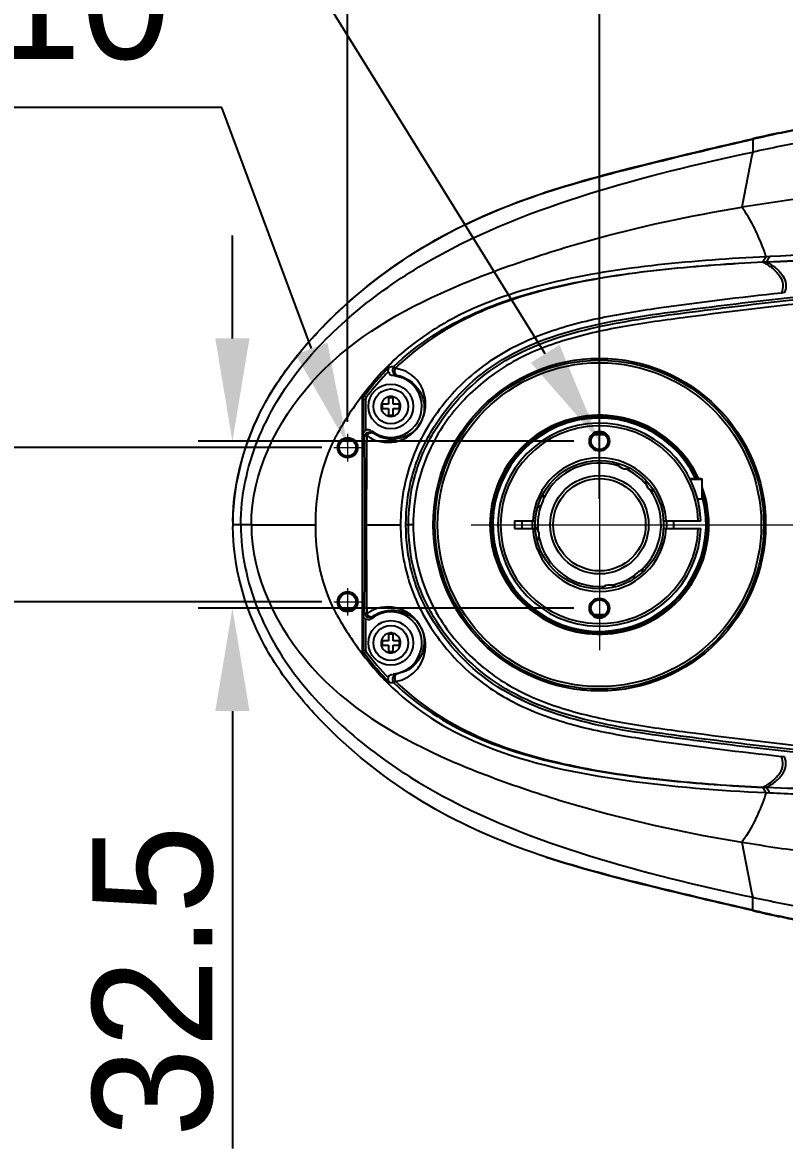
# Model space of a CAD drawing. Header units: millimetres. Extents: x 4061 to 8240, y 107 to 1541.
# Drawn here: x 6639.6 to 6684.1, y 1264.1 to 1329.8 of the extents above; entities that cross this region are included whole.
import ezdxf
from ezdxf import colors
from ezdxf.entities.mleader import LeaderData, LeaderLine
from ezdxf.math import Vec2, Vec3

# ---------------------------------------------------------------- set-up
doc = ezdxf.new("R2010")
doc.units = ezdxf.units.MM
doc.linetypes.add('CENTER2', pattern=[28.575, 19.05, -3.175, 3.175, -3.175])
doc.layers.add('中心线层', color=7, linetype='CENTER2', lineweight=0)
doc.layers.add('轮廓实线层', color=7, linetype='Continuous', lineweight=30)
doc.layers.add('尺寸标注', color=7, linetype='Continuous')
doc.styles.add('思源黑', font='SourceHanSansCN-Normal.ttf')
doc.dimstyles.new('尺寸标注_3_10比例', dxfattribs={"dimtxt": 7, "dimasz": 6, "dimexe": 2, "dimexo": 1.5, "dimgap": 1, "dimtad": 1, "dimdec": 1, "dimlfac": 3.333333, "dimdsep": 46, "dimtxsty": '思源黑', "dimcen": 0.09, "dimadec": 0, "dimazin": 0, "dimtp": 0.01, "dimtm": 0.01, "dimtfac": 1, "dimtdec": 1, "dimtofl": 0, "dimtmove": 0, "dimatfit": 3, "dimfxl": 0, "dimtolj": 1, "dimarcsym": 0})

# ---------------------------------------------------------------- blocks, each defined once
blk = doc.blocks.new('*D1371')
at = {"layer": 'Defpoints', "color": 0}
for p in [(6706.255, 1339.477), (6706.255, 1318.53), (6673.255, 1300.53)]:
    blk.add_point(p, dxfattribs=at)
at = {"layer": '轮廓实线层', "color": 0, "lineweight": -2}
for p, q in [((6673.255, 1302.03), (6673.255, 1341.477)), ((6706.255, 1320.03), (6706.255, 1341.477)), ((6679.255, 1339.477), (6700.255, 1339.477))]:
    blk.add_line(p, q, dxfattribs=at)
at = {"layer": '轮廓实线层', "color": 0}
for points in [[(6679.255, 1340.477), (6679.255, 1338.477), (6673.255, 1339.477)], [(6700.255, 1338.477), (6700.255, 1340.477), (6706.255, 1339.477)]]:
    blk.add_solid(points, dxfattribs=at)
at = {"layer": '轮廓实线层', "color": 0, "insert": (6689.755, 1344.104), "char_height": 7, "attachment_point": 5, "style": '思源黑'}
blk.add_mtext('\\A1;110', dxfattribs=at)
blk = doc.blocks.new('*D1372')
at = {"layer": 'Defpoints', "color": 0}
for p in [(6658.555, 1305.03), (6630.162, 1296.03), (6658.555, 1296.03)]:
    blk.add_point(p, dxfattribs=at)
at = {"layer": '轮廓实线层', "color": 0, "lineweight": -2}
for p, q in [((6630.162, 1311.03), (6630.162, 1317.03)), ((6657.055, 1305.03), (6628.162, 1305.03)), ((6657.055, 1296.03), (6628.162, 1296.03)), ((6630.162, 1290.03), (6630.162, 1284.03))]:
    blk.add_line(p, q, dxfattribs=at)
at = {"layer": '轮廓实线层', "color": 0}
for points in [[(6629.162, 1311.03), (6631.162, 1311.03), (6630.162, 1305.03)], [(6631.162, 1290.03), (6629.162, 1290.03), (6630.162, 1296.03)]]:
    blk.add_solid(points, dxfattribs=at)
at = {"layer": '轮廓实线层', "color": 0, "insert": (6625.531, 1300.867), "char_height": 7, "attachment_point": 5, "rotation": 90, "style": '思源黑'}
blk.add_mtext('\\A1;30', dxfattribs=at)
blk = doc.blocks.new('*D1373')
at = {"layer": 'Defpoints', "color": 0}
for p in [(6673.255, 1353.689), (6658.555, 1305.03), (6673.255, 1300.53)]:
    blk.add_point(p, dxfattribs=at)
at = {"layer": '轮廓实线层', "color": 0, "lineweight": -2}
for p, q in [((6658.555, 1306.53), (6658.555, 1355.689)), ((6673.255, 1302.03), (6673.255, 1355.689)), ((6658.555, 1353.689), (6640.763, 1353.689)), ((6664.555, 1353.689), (6667.255, 1353.689))]:
    blk.add_line(p, q, dxfattribs=at)
at = {"layer": '轮廓实线层', "color": 0}
for points in [[(6664.555, 1354.689), (6664.555, 1352.689), (6658.555, 1353.689)], [(6667.255, 1352.689), (6667.255, 1354.689), (6673.255, 1353.689)]]:
    blk.add_solid(points, dxfattribs=at)
at = {"layer": '轮廓实线层', "color": 0, "insert": (6646.659, 1358.315), "char_height": 7, "attachment_point": 5, "style": '思源黑'}
blk.add_mtext('\\A1;49', dxfattribs=at)
blk = doc.blocks.new('*D1535')
at = {"color": 0, "lineweight": -2}
for p, q in [((6651.827, 1311.405), (6651.827, 1317.405)), ((6671.755, 1305.405), (6649.827, 1305.405)), ((6671.755, 1295.655), (6649.827, 1295.655)), ((6651.827, 1289.655), (6651.827, 1264.125))]:
    blk.add_line(p, q, dxfattribs=at)
at = {"color": 0}
for points in [[(6650.827, 1311.405), (6652.827, 1311.405), (6651.827, 1305.405)], [(6652.827, 1289.655), (6650.827, 1289.655), (6651.827, 1295.655)]]:
    blk.add_solid(points, dxfattribs=at)
at = {"layer": 'Defpoints', "color": 0}
for p in [(6673.255, 1305.405), (6651.827, 1295.655), (6673.255, 1295.655)]:
    blk.add_point(p, dxfattribs=at)
at = {"color": 0, "insert": (6647.196, 1273.89), "char_height": 7, "attachment_point": 5, "rotation": 90, "style": '思源黑'}
blk.add_mtext('\\A1;32.5', dxfattribs=at)

msp = doc.modelspace()

# ---------------------------------------------------------------- linework, layer by layer
for p, q in [((6682.204, 1323.023), (6682.204, 1322.276)), ((6682.807, 1315.863), (6683.012, 1315.873)), ((6682.818, 1315.852), (6683.022, 1315.862)), ((6683.204, 1316.177), (6682.995, 1316.168)), ((6684.06, 1314.072), (6683.883, 1314.052)), ((6661.801, 1309.087), (6661.209, 1309.233)), ((6661.953, 1309.485), (6661.352, 1309.671)), ((6659.427, 1293.075), (6659.427, 1307.985)), ((6659.463, 1307.865), (6659.427, 1307.985)), ((6659.463, 1307.865), (6659.463, 1305.788)), ((6659.463, 1307.865), (6659.613, 1307.865)), ((6659.489, 1308.168), (6659.525, 1308.048)), ((6659.524, 1308.047), (6659.643, 1307.957)), ((6659.613, 1306.037), (6659.613, 1307.865)), ((6660.95, 1307.94), (6660.95, 1307.558)), ((6661.205, 1307.94), (6660.95, 1307.94)), ((6661.205, 1307.558), (6661.205, 1307.94)), ((6660.567, 1307.558), (6660.567, 1307.303)), ((6660.95, 1307.558), (6660.567, 1307.558)), ((6660.567, 1307.303), (6660.95, 1307.303)), ((6660.95, 1307.303), (6660.95, 1306.92)), ((6661.587, 1307.558), (6661.205, 1307.558)), ((6661.205, 1306.92), (6661.205, 1307.303)), ((6661.205, 1307.303), (6661.587, 1307.303)), ((6661.587, 1307.303), (6661.587, 1307.558)), ((6660.95, 1306.92), (6661.205, 1306.92)), ((6659.487, 1305.737), (6659.463, 1305.788)), ((6659.671, 1305.73), (6659.669, 1305.577)), ((6660.418, 1305.657), (6660.008, 1305.886)), ((6673.578, 1305.78), (6672.933, 1305.78)), ((6659.538, 1305.576), (6659.537, 1305.639)), ((6678.529, 1303.23), (6679.209, 1303.23)), ((6678.552, 1303.185), (6679.254, 1303.185)), ((6679.209, 1303.23), (6679.254, 1303.185)), ((6679.254, 1302.03), (6679.254, 1303.185)), ((6678.987, 1302.03), (6679.254, 1302.03)), ((6652.933, 1300.53), (6651.853, 1300.53)), ((6652.933, 1300.53), (6656.674, 1300.53)), ((6659.567, 1300.53), (6659.643, 1300.53)), ((6659.643, 1300.53), (6661.645, 1300.53)), ((6662.384, 1300.53), (6661.959, 1300.53)), ((6668.305, 1300.755), (6668.305, 1300.305)), ((6668.305, 1300.755), (6669.512, 1300.755)), ((6676.999, 1300.755), (6679.176, 1300.755)), ((6677.604, 1300.305), (6677.604, 1300.755)), ((6668.305, 1300.305), (6669.512, 1300.305)), ((6676.999, 1300.305), (6679.176, 1300.305)), ((6659.463, 1295.273), (6659.463, 1293.195)), ((6659.512, 1295.373), (6659.537, 1295.421)), ((6659.537, 1295.421), (6659.538, 1295.483)), ((6659.669, 1295.483), (6659.67, 1295.421)), ((6659.67, 1295.421), (6659.671, 1295.33)), ((6672.933, 1295.28), (6673.578, 1295.28)), ((6659.613, 1293.195), (6659.613, 1295.023)), ((6660.95, 1294.14), (6660.95, 1293.758)), ((6661.205, 1294.14), (6660.95, 1294.14)), ((6661.205, 1293.758), (6661.205, 1294.14)), ((6660.567, 1293.758), (6660.567, 1293.503)), ((6660.95, 1293.758), (6660.567, 1293.758)), ((6660.567, 1293.503), (6660.95, 1293.503)), ((6660.95, 1293.503), (6660.95, 1293.12)), ((6661.587, 1293.758), (6661.205, 1293.758)), ((6661.205, 1293.12), (6661.205, 1293.503)), ((6661.205, 1293.503), (6661.587, 1293.503)), ((6661.587, 1293.503), (6661.587, 1293.758)), ((6659.427, 1293.075), (6659.463, 1293.195)), ((6659.613, 1293.195), (6659.463, 1293.195)), ((6659.525, 1293.012), (6659.489, 1292.893)), ((6659.524, 1293.013), (6659.643, 1293.104)), ((6660.95, 1293.12), (6661.205, 1293.12)), ((6661.955, 1291.979), (6661.413, 1291.802)), ((6684.06, 1286.988), (6683.883, 1287.008)), ((6683.012, 1285.188), (6682.807, 1285.198)), ((6683.022, 1285.198), (6682.818, 1285.208)), ((6682.995, 1284.893), (6683.204, 1284.883)), ((6682.204, 1278.037), (6682.204, 1278.785))]:
    msp.add_line(p, q)
for points in [[(6682.807, 1315.863), (6682.81, 1315.86), (6682.814, 1315.857), (6682.818, 1315.852)], [(6683.012, 1315.873), (6683.015, 1315.87), (6683.019, 1315.867), (6683.022, 1315.862)], [(6682.807, 1285.198), (6682.81, 1285.2), (6682.814, 1285.204), (6682.818, 1285.208)], [(6683.012, 1285.188), (6683.015, 1285.19), (6683.019, 1285.194), (6683.022, 1285.198)]]:
    msp.add_lwpolyline(points)
for centre, radius in [((6673.255, 1300.53), 9.705), ((6673.255, 1300.53), 9.6), ((6673.255, 1300.53), 9.45), ((6661.077, 1307.43), 1.305), ((6661.077, 1307.43), 1.02), ((6673.255, 1305.405), 0.585), ((6673.255, 1305.405), 0.495), ((6658.555, 1305.03), 0.585), ((6658.555, 1305.03), 0.495), ((6673.255, 1300.53), 3.75), ((6673.255, 1300.53), 2.873), ((6673.255, 1300.53), 2.7), ((6673.255, 1300.53), 2.7), ((6658.555, 1296.03), 0.585), ((6658.555, 1296.03), 0.495), ((6673.255, 1295.655), 0.585), ((6673.255, 1295.655), 0.495), ((6661.077, 1293.63), 1.305), ((6661.077, 1293.63), 1.02)]:
    msp.add_circle(centre, radius)
for centre, radius, start, end in [((6731.765, 1105.148), 223.472, 102.40073, 102.81329), ((6732.216, 1103.459), 225.188, 102.42059, 102.83177), ((6720.524, 1142.69), 183.629, 101.00057, 102.04495), ((6831.718, 1291.48), 152.653, 168.3618, 169.59134), ((6704.734, 1177.5), 143.44, 97.61708, 99.2901), ((6673.068, 1297.756), 16.861, 137.5067, 142.77091), ((6661.077, 1307.43), 1.808, 231.54456, 66.40283), ((6672.015, 1298.7), 15.446, 135.82214, 137.44886), ((6661.06, 1307.425), 0.594, 34.97126, 41.61615), ((6661.078, 1307.431), 0.578, 186.53968, 217.11169), ((6661.078, 1307.436), 0.583, 247.94946, 256.10171), ((6661.079, 1307.428), 0.574, 295.14673, 309.03565), ((6673.255, 1300.53), 6.39, 24.99848, 20.12012), ((6673.255, 1300.53), 6.3, 25.37839, 17.7511), ((6673.255, 1300.53), 6.225, 25.7061, 15.45013), ((6673.255, 1300.53), 5.925, 2.17631, 357.82369), ((6668.357, 1300.088), 11.889, 151.10934, 154.32311), ((6663.569, 1307.756), 4.554, 206.31922, 207.69388), ((6663.963, 1307.649), 4.33, 202.17452, 204.02379), ((6673.255, 1300.53), 5.775, 2.23287, 357.76713), ((6224.275, 1300.563), 435.291, 359.9957, 0.65988), ((7084.961, 1300.824), 425.318, 179.35962, 180.03955), ((6673.255, 1300.53), 3.9, 3.30736, 176.69264), ((6673.255, 1300.53), 3.6, 71.41869, 154.58131), ((6674.813, 1304.407), 0.619, 204.93276, 291.2938), ((6673.255, 1300.53), 3.6, 41.19213, 64.80787), ((6676.552, 1303.096), 0.619, 174.7062, 261.06724), ((6673.255, 1300.53), 3.6, 311.41869, 34.58131), ((6669.385, 1302.103), 0.619, 294.7062, 21.06724), ((6673.255, 1300.53), 3.6, 161.19213, 184.80787), ((6665.758, 1300.531), 13.904, 179.18764, 180.40644), ((6200.468, 1300.627), 459.098, 359.35804, 359.98793), ((7101.489, 1300.323), 441.846, 179.97309, 180.62762), ((6673.255, 1300.53), 4.53, 177.15274, 182.84726), ((6673.255, 1300.53), 3.93, 176.718, 183.282), ((6673.255, 1300.53), 3.93, 356.718, 3.282), ((6673.255, 1300.53), 3.9, 183.30736, 356.69264), ((6669.119, 1299.941), 0.619, 324.93276, 51.2938), ((6673.255, 1300.53), 3.6, 191.41869, 274.58131), ((6675.834, 1297.243), 0.619, 84.93276, 171.2938), ((6673.255, 1300.53), 3.6, 281.19213, 304.80787), ((6673.829, 1296.392), 0.619, 54.7062, 141.06724), ((6668.473, 1301.036), 12.021, 205.71258, 208.8922), ((6663.982, 1293.097), 5.016, 153.01731, 154.29433), ((6659.835, 1295.42), 0.297, 200.4599, 210.76497), ((6660.908, 1293.674), 2.067, 120.6153, 126.75061), ((6660.901, 1293.686), 2.053, 112.48364, 120.61525), ((6661.077, 1293.63), 1.808, 274.17124, 128.45544), ((6663.964, 1293.411), 4.332, 155.97635, 157.82507), ((6661.06, 1293.625), 0.594, 34.97126, 41.61615), ((6661.078, 1293.631), 0.578, 186.53968, 217.11169), ((6661.078, 1293.636), 0.583, 247.94946, 256.10171), ((6661.079, 1293.628), 0.574, 295.14673, 309.03565), ((6839.618, 1311.119), 160.701, 190.43945, 191.60741), ((6704.734, 1423.561), 143.44, 260.7099, 262.38294), ((6720.52, 1458.353), 183.611, 257.955, 258.99954), ((6732.216, 1497.599), 225.186, 257.16822, 257.57983), ((6731.793, 1496.034), 223.597, 257.1867, 257.59946)]:
    msp.add_arc(centre, radius, start, end)
for points in [[(6683.775, 1323.406), (6689.506, 1324.667), (6695.295, 1325.666), (6701.094, 1326.57)], [(6683.012, 1315.873), (6687.313, 1316.076), (6691.639, 1316.163), (6695.931, 1315.806)], [(6683.022, 1315.862), (6687.32, 1316.07), (6691.642, 1316.159), (6695.93, 1315.805)], [(6659.524, 1308.047), (6659.978, 1308.643), (6660.47, 1309.213), (6661, 1309.742)], [(6660.937, 1309.464), (6660.915, 1309.557), (6660.937, 1309.671), (6661, 1309.741)], [(6661, 1309.742), (6661.086, 1309.754), (6661.173, 1309.765), (6661.259, 1309.768)], [(6661.259, 1309.768), (6661.216, 1309.726), (6661.185, 1309.667), (6661.174, 1309.608)], [(6661.413, 1309.258), (6661.344, 1309.254), (6661.276, 1309.245), (6661.209, 1309.233)], [(6659.49, 1308.169), (6658.919, 1307.43), (6658.397, 1306.65), (6657.947, 1305.832)], [(6659.49, 1308.169), (6659.45, 1308.118), (6659.427, 1308.05), (6659.427, 1307.985)], [(6659.463, 1307.865), (6659.463, 1307.929), (6659.485, 1307.996), (6659.524, 1308.047)], [(6660.703, 1307.871), (6660.565, 1307.754), (6660.483, 1307.545), (6660.504, 1307.365)], [(6661.003, 1308.008), (6660.949, 1307.996), (6660.898, 1307.973), (6660.847, 1307.953)], [(6661.504, 1307.82), (6661.416, 1307.919), (6661.282, 1307.978), (6661.153, 1308.008)], [(6661.646, 1307.524), (6661.632, 1307.61), (6661.596, 1307.694), (6661.547, 1307.766)], [(6660.617, 1307.082), (6660.679, 1307.001), (6660.765, 1306.934), (6660.86, 1306.896)], [(6661.44, 1306.982), (6661.591, 1307.104), (6661.678, 1307.333), (6661.646, 1307.524)], [(6660.938, 1306.87), (6660.984, 1306.859), (6661.031, 1306.853), (6661.077, 1306.853)], [(6661.077, 1306.853), (6661.161, 1306.853), (6661.247, 1306.872), (6661.323, 1306.908)], [(6659.463, 1305.788), (6659.464, 1305.885), (6659.529, 1305.987), (6659.613, 1306.037)], [(6659.537, 1305.639), (6659.537, 1305.69), (6659.551, 1305.743), (6659.576, 1305.787)], [(6657.642, 1305.239), (6656.949, 1303.794), (6656.672, 1302.133), (6656.674, 1300.53)], [(6656.674, 1300.53), (6656.672, 1298.927), (6656.948, 1297.265), (6657.642, 1295.82)], [(6675.79, 1297.766), (6675.781, 1297.797), (6675.775, 1297.828), (6675.772, 1297.86)], [(6657.948, 1295.228), (6658.398, 1294.41), (6658.92, 1293.63), (6659.49, 1292.891)], [(6659.613, 1295.023), (6659.529, 1295.073), (6659.464, 1295.176), (6659.463, 1295.273)], [(6659.579, 1295.268), (6659.607, 1295.222), (6659.649, 1295.184), (6659.696, 1295.159)], [(6659.696, 1295.159), (6659.744, 1295.133), (6659.8, 1295.118), (6659.854, 1295.122)], [(6659.953, 1295.046), (6659.891, 1294.997), (6659.793, 1294.943), (6659.726, 1294.983)], [(6659.854, 1295.122), (6659.908, 1295.125), (6659.963, 1295.144), (6660.008, 1295.174)], [(6659.863, 1295.168), (6659.908, 1295.151), (6659.967, 1295.148), (6660.008, 1295.174)], [(6660.703, 1294.071), (6660.565, 1293.954), (6660.483, 1293.745), (6660.504, 1293.565)], [(6661.003, 1294.208), (6660.949, 1294.196), (6660.898, 1294.173), (6660.847, 1294.153)], [(6661.504, 1294.02), (6661.416, 1294.119), (6661.282, 1294.178), (6661.153, 1294.208)], [(6661.646, 1293.724), (6661.632, 1293.81), (6661.596, 1293.894), (6661.547, 1293.966)], [(6660.617, 1293.282), (6660.679, 1293.201), (6660.765, 1293.134), (6660.86, 1293.096)], [(6661.44, 1293.182), (6661.591, 1293.304), (6661.678, 1293.533), (6661.646, 1293.724)], [(6659.427, 1293.075), (6659.427, 1293.01), (6659.45, 1292.943), (6659.49, 1292.891)], [(6659.524, 1293.013), (6659.485, 1293.064), (6659.463, 1293.131), (6659.463, 1293.195)], [(6659.49, 1292.892), (6660.007, 1292.222), (6660.571, 1291.585), (6661.184, 1291.002)], [(6661, 1291.319), (6660.47, 1291.848), (6659.978, 1292.417), (6659.524, 1293.013)], [(6659.643, 1293.104), (6660.044, 1292.577), (6660.475, 1292.071), (6660.937, 1291.596)], [(6660.938, 1293.07), (6660.984, 1293.059), (6661.031, 1293.053), (6661.077, 1293.053)], [(6661.077, 1293.053), (6661.161, 1293.053), (6661.247, 1293.072), (6661.323, 1293.108)], [(6661, 1291.319), (6660.937, 1291.389), (6660.915, 1291.504), (6660.937, 1291.596)], [(6661.259, 1291.292), (6661.173, 1291.295), (6661.086, 1291.306), (6661, 1291.319)], [(6661.174, 1291.453), (6661.185, 1291.393), (6661.216, 1291.335), (6661.259, 1291.292)], [(6661.209, 1291.827), (6661.276, 1291.815), (6661.344, 1291.806), (6661.413, 1291.802)], [(6661.184, 1291.002), (6662.738, 1289.525), (6664.651, 1288.397), (6666.641, 1287.601)], [(6695.931, 1285.254), (6691.639, 1284.897), (6687.313, 1284.984), (6683.012, 1285.188)], [(6695.93, 1285.255), (6691.642, 1284.901), (6687.32, 1284.99), (6683.022, 1285.198)], [(6701.081, 1274.492), (6695.288, 1275.396), (6689.503, 1276.394), (6683.776, 1277.654)]]:
    msp.add_open_spline(points, degree=3)
for points, knots in [([(6683.781, 1323.377), (6685.228, 1323.695), (6690.972, 1324.901), (6696.763, 1325.868), (6701.098, 1326.546)], [0, 0, 0, 0, 0.252433, 1, 1, 1, 1]), ([(6670.155, 1319.949), (6672.125, 1320.597), (6676.146, 1321.639), (6680.182, 1322.592), (6682.205, 1323.052)], [0, 0, 0, 0, 0.499963, 1, 1, 1, 1]), ([(6670.16, 1319.932), (6672.131, 1320.575), (6676.15, 1321.61), (6680.184, 1322.563), (6682.204, 1323.024)], [0, 0, 0, 0, 0.500126, 1, 1, 1, 1]), ([(6652.318, 1300.53), (6652.319, 1302.197), (6653.034, 1305.554), (6655.681, 1309.876), (6659.302, 1313.373), (6664.842, 1317.069), (6672.603, 1320.056), (6679, 1321.592), (6682.204, 1322.276)], [0, 0, 0, 0, 0.125843, 0.251845, 0.377673, 0.503108, 0.752592, 1, 1, 1, 1]), ([(6651.855, 1300.726), (6651.888, 1303.059), (6652.885, 1306.605), (6655.551, 1310.469), (6658.79, 1313.881), (6663.561, 1317.396), (6667.929, 1319.205), (6670.16, 1319.932)], [0, 0, 0, 0, 0.248985, 0.374189, 0.499474, 0.749637, 1, 1, 1, 1]), ([(6651.864, 1300.726), (6651.897, 1303.055), (6652.891, 1306.597), (6655.545, 1310.466), (6658.78, 1313.887), (6663.556, 1317.401), (6667.925, 1319.215), (6670.155, 1319.949)], [0, 0, 0, 0, 0.248549, 0.373835, 0.499191, 0.749513, 1, 1, 1, 1]), ([(6652.933, 1300.53), (6652.935, 1303.54), (6655.908, 1309.578), (6662.531, 1313.571), (6668.217, 1315.77), (6674.059, 1317.607), (6678.559, 1318.564), (6681.578, 1319.06)], [0, 0, 0, 0, 0.24735, 0.497293, 0.622909, 0.74862, 1, 1, 1, 1]), ([(6682.995, 1316.168), (6682.924, 1316.371), (6682.551, 1317.378), (6682.085, 1318.366), (6681.578, 1319.06)], [0, 0, 0, 0, 0.200506, 1, 1, 1, 1]), ([(6696.364, 1316.069), (6695.3, 1316.165), (6690.917, 1316.432), (6686.522, 1316.331), (6683.204, 1316.178)], [0, 0, 0, 0, 0.243327, 1, 1, 1, 1]), ([(6682.995, 1316.168), (6680.888, 1316.067), (6676.656, 1315.769), (6670.341, 1314.814), (6665.199, 1313.076), (6661.626, 1310.622), (6660.149, 1309.024), (6659.489, 1308.169)], [0, 0, 0, 0, 0.247002, 0.496323, 0.747269, 0.873577, 1, 1, 1, 1]), ([(6661.259, 1309.768), (6662.624, 1311.085), (6665.919, 1313.161), (6671.44, 1314.711), (6677.102, 1315.51), (6680.904, 1315.77), (6682.807, 1315.863)], [0, 0, 0, 0, 0.249245, 0.499267, 0.749594, 1, 1, 1, 1]), ([(6682.818, 1315.852), (6680.92, 1315.758), (6677.126, 1315.493), (6671.476, 1314.682), (6665.971, 1313.103), (6662.702, 1310.996), (6661.351, 1309.671)], [0, 0, 0, 0, 0.250272, 0.500617, 0.750816, 1, 1, 1, 1]), ([(6682.993, 1316.168), (6682.979, 1316.15), (6682.903, 1316.057), (6682.845, 1315.951), (6682.805, 1315.863)], [0, 0, 0, 0, 0.19079, 1, 1, 1, 1]), ([(6682.818, 1315.852), (6683.001, 1315.752), (6683.351, 1315.521), (6683.78, 1315.099), (6684.016, 1314.568), (6683.945, 1314.209), (6683.883, 1314.052)], [0, 0, 0, 0, 0.273107, 0.546199, 0.779526, 1, 1, 1, 1]), ([(6683.204, 1316.177), (6683.189, 1316.16), (6683.113, 1316.066), (6683.052, 1315.961), (6683.012, 1315.873)], [0, 0, 0, 0, 0.192745, 1, 1, 1, 1]), ([(6683.023, 1315.862), (6683.202, 1315.762), (6683.545, 1315.532), (6683.966, 1315.112), (6684.196, 1314.584), (6684.123, 1314.228), (6684.06, 1314.072)], [0, 0, 0, 0, 0.271758, 0.544367, 0.778193, 1, 1, 1, 1]), ([(6661.959, 1300.53), (6661.959, 1301.472), (6662.187, 1303.371), (6663.685, 1306.854), (6667.085, 1310.379), (6672.51, 1312.273), (6678.092, 1313.04), (6683.694, 1313.736), (6688.374, 1314.216), (6692.133, 1314.402), (6694.963, 1314.405), (6697.767, 1313.844), (6699.439, 1312.9), (6700.187, 1312.328)], [0, 0, 0, 0, 0.062626, 0.125247, 0.249634, 0.374441, 0.499517, 0.62455, 0.749605, 0.81216, 0.874763, 0.93738, 1, 1, 1, 1]), ([(6683.883, 1314.052), (6681.486, 1313.782), (6677.891, 1313.363), (6673.123, 1312.614), (6669.626, 1311.648), (6666.384, 1309.957), (6663.792, 1307.371), (6662.019, 1304.163), (6661.644, 1301.732), (6661.645, 1300.53)], [0, 0, 0, 0, 0.250394, 0.375562, 0.500659, 0.625598, 0.750473, 0.875241, 1, 1, 1, 1]), ([(6662.109, 1300.53), (6662.109, 1301.468), (6662.338, 1303.36), (6663.845, 1306.824), (6667.27, 1310.321), (6672.722, 1312.162), (6678.339, 1312.918), (6683.988, 1313.62), (6688.711, 1314.095), (6692.496, 1314.261), (6695.334, 1314.231), (6698.106, 1313.542), (6699.727, 1312.535), (6700.443, 1311.931)], [0, 0, 0, 0, 0.062217, 0.12441, 0.248153, 0.372814, 0.498493, 0.624411, 0.750253, 0.813111, 0.875751, 0.937883, 1, 1, 1, 1]), ([(6703.806, 1300.53), (6703.806, 1301.839), (6703.705, 1303.88), (6703.264, 1306.561), (6702.553, 1309.003), (6700.943, 1311.371), (6698.465, 1313.058), (6695.84, 1313.887), (6692.995, 1314.003), (6689.78, 1313.878), (6684.841, 1313.453), (6679.736, 1312.823), (6674.673, 1312.144), (6671.158, 1311.37), (6667.949, 1310.067), (6665.186, 1307.9), (6662.969, 1304.726), (6662.384, 1301.993), (6662.384, 1300.53)], [0, 0, 0, 0, 0.069199, 0.107696, 0.143473, 0.203115, 0.254552, 0.299265, 0.346875, 0.404226, 0.469471, 0.60886, 0.67622, 0.739471, 0.798812, 0.857706, 0.922641, 1, 1, 1, 1]), ([(6661.352, 1309.671), (6661.33, 1309.693), (6661.3, 1309.725), (6661.268, 1309.757), (6661.259, 1309.768)], [0, 0, 0, 0, 0.683506, 1, 1, 1, 1]), ([(6659.671, 1305.73), (6660.132, 1305.386), (6661.477, 1305.102), (6663.043, 1306.344), (6663.252, 1308.252), (6662.449, 1309.242), (6661.953, 1309.485)], [0, 0, 0, 0, 0.24781, 0.515798, 0.761993, 1, 1, 1, 1]), ([(6661.413, 1309.258), (6661.953, 1309.168), (6662.893, 1308.517), (6663.146, 1307.086), (6662.635, 1306.095), (6661.703, 1305.475), (6660.866, 1305.476), (6660.418, 1305.657)], [0, 0, 0, 0, 0.262867, 0.475137, 0.642599, 0.76807, 1, 1, 1, 1]), ([(6661.209, 1309.233), (6661.151, 1309.237), (6661.026, 1309.245), (6660.981, 1309.387), (6661.002, 1309.435)], [0, 0, 0, 0, 0.526863, 1, 1, 1, 1]), ([(6661.174, 1309.608), (6661.167, 1309.566), (6661.172, 1309.413), (6661.307, 1309.278), (6661.413, 1309.258)], [0, 0, 0, 0, 0.280703, 1, 1, 1, 1]), ([(6661.413, 1309.258), (6661.395, 1309.262), (6661.299, 1309.345), (6661.311, 1309.488), (6661.329, 1309.585)], [0, 0, 0, 0, 0.155408, 1, 1, 1, 1]), ([(6661.329, 1309.585), (6661.332, 1309.6), (6661.339, 1309.629), (6661.347, 1309.657), (6661.352, 1309.671)], [0, 0, 0, 0, 0.520526, 1, 1, 1, 1]), ([(6659.643, 1307.957), (6659.633, 1307.944), (6659.618, 1307.914), (6659.613, 1307.882), (6659.613, 1307.865)], [0, 0, 0, 0, 0.499817, 1, 1, 1, 1]), ([(6660.762, 1307.913), (6660.752, 1307.907), (6660.731, 1307.894), (6660.712, 1307.879), (6660.703, 1307.871)], [0, 0, 0, 0, 0.497104, 1, 1, 1, 1]), ([(6660.847, 1307.953), (6660.832, 1307.947), (6660.803, 1307.936), (6660.776, 1307.921), (6660.762, 1307.913)], [0, 0, 0, 0, 0.502353, 1, 1, 1, 1]), ([(6661.077, 1308.007), (6661.065, 1308.011), (6661.04, 1308.015), (6661.015, 1308.011), (6661.003, 1308.008)], [0, 0, 0, 0, 0.493074, 1, 1, 1, 1]), ([(6661.153, 1308.008), (6661.141, 1308.011), (6661.115, 1308.015), (6661.089, 1308.011), (6661.077, 1308.007)], [0, 0, 0, 0, 0.507427, 1, 1, 1, 1]), ([(6659.576, 1305.787), (6659.619, 1305.861), (6659.771, 1305.97), (6659.946, 1305.929), (6660.008, 1305.886)], [0, 0, 0, 0, 0.531953, 1, 1, 1, 1]), ([(6659.671, 1305.73), (6659.66, 1305.727), (6659.64, 1305.721), (6659.62, 1305.714), (6659.61, 1305.71)], [0, 0, 0, 0, 0.517114, 1, 1, 1, 1]), ([(6659.613, 1306.037), (6659.66, 1306.066), (6659.761, 1306.128), (6659.875, 1306.046), (6659.887, 1305.998)], [0, 0, 0, 0, 0.523525, 1, 1, 1, 1]), ([(6659.671, 1305.73), (6659.693, 1305.764), (6659.771, 1305.859), (6659.933, 1305.934), (6660.008, 1305.886)], [0, 0, 0, 0, 0.311623, 1, 1, 1, 1]), ([(6659.61, 1305.71), (6659.591, 1305.702), (6659.56, 1305.685), (6659.538, 1305.653), (6659.537, 1305.639)], [0, 0, 0, 0, 0.598138, 1, 1, 1, 1]), ([(6652.318, 1300.53), (6652.319, 1298.864), (6653.034, 1295.507), (6655.681, 1291.185), (6659.302, 1287.688), (6664.842, 1283.991), (6672.602, 1281.004), (6679, 1279.468), (6682.204, 1278.785)], [0, 0, 0, 0, 0.125843, 0.251845, 0.377673, 0.503108, 0.752592, 1, 1, 1, 1]), ([(6652.933, 1300.53), (6652.934, 1297.52), (6655.908, 1291.482), (6662.531, 1287.49), (6668.217, 1285.29), (6674.059, 1283.453), (6678.559, 1282.496), (6681.578, 1282)], [0, 0, 0, 0, 0.247353, 0.497294, 0.622911, 0.748621, 1, 1, 1, 1]), ([(6661.645, 1300.53), (6661.644, 1299.328), (6662.019, 1296.897), (6663.792, 1293.689), (6666.384, 1291.104), (6669.626, 1289.412), (6673.123, 1288.446), (6677.891, 1287.698), (6681.486, 1287.278), (6683.883, 1287.008)], [0, 0, 0, 0, 0.124759, 0.249527, 0.374402, 0.499341, 0.624438, 0.749606, 1, 1, 1, 1]), ([(6700.188, 1288.732), (6699.439, 1288.16), (6697.767, 1287.217), (6694.963, 1286.655), (6692.134, 1286.658), (6688.374, 1286.844), (6683.694, 1287.325), (6678.093, 1288.02), (6672.51, 1288.788), (6667.085, 1290.681), (6663.685, 1294.207), (6662.187, 1297.689), (6661.959, 1299.588), (6661.959, 1300.53)], [0, 0, 0, 0, 0.062621, 0.125237, 0.18784, 0.250394, 0.375449, 0.500481, 0.625557, 0.750366, 0.874755, 0.937375, 1, 1, 1, 1]), ([(6700.443, 1289.129), (6699.727, 1288.526), (6698.106, 1287.518), (6695.334, 1286.829), (6692.496, 1286.799), (6688.711, 1286.965), (6683.988, 1287.44), (6678.339, 1288.142), (6672.722, 1288.898), (6667.27, 1290.739), (6663.845, 1294.236), (6662.338, 1297.701), (6662.109, 1299.592), (6662.109, 1300.53)], [0, 0, 0, 0, 0.062118, 0.124249, 0.186889, 0.249747, 0.375588, 0.501506, 0.627184, 0.751847, 0.875592, 0.937783, 1, 1, 1, 1]), ([(6662.384, 1300.53), (6662.384, 1299.067), (6662.969, 1296.334), (6665.186, 1293.16), (6667.949, 1290.993), (6671.158, 1289.691), (6674.673, 1288.916), (6679.736, 1288.238), (6684.841, 1287.607), (6689.78, 1287.182), (6692.995, 1287.057), (6695.84, 1287.173), (6698.465, 1288.002), (6700.943, 1289.69), (6702.553, 1292.057), (6703.264, 1294.5), (6703.705, 1297.18), (6703.806, 1299.221), (6703.806, 1300.53)], [0, 0, 0, 0, 0.077359, 0.142294, 0.201188, 0.260529, 0.32378, 0.39114, 0.530529, 0.595774, 0.653125, 0.700735, 0.745448, 0.796885, 0.856527, 0.892304, 0.930801, 1, 1, 1, 1]), ([(6670.149, 1281.132), (6667.912, 1281.862), (6663.531, 1283.679), (6658.75, 1287.212), (6655.508, 1290.642), (6652.848, 1294.528), (6651.87, 1298.093), (6651.854, 1300.433)], [0, 0, 0, 0, 0.250367, 0.50054, 0.625826, 0.751037, 1, 1, 1, 1]), ([(6659.537, 1295.421), (6659.537, 1295.404), (6659.54, 1295.368), (6659.55, 1295.334), (6659.556, 1295.316)], [0, 0, 0, 0, 0.479921, 1, 1, 1, 1]), ([(6659.537, 1295.421), (6659.538, 1295.408), (6659.558, 1295.38), (6659.585, 1295.364), (6659.601, 1295.355)], [0, 0, 0, 0, 0.408763, 1, 1, 1, 1]), ([(6659.601, 1295.355), (6659.612, 1295.35), (6659.635, 1295.341), (6659.659, 1295.333), (6659.671, 1295.33)], [0, 0, 0, 0, 0.475578, 1, 1, 1, 1]), ([(6659.671, 1295.33), (6659.679, 1295.318), (6659.697, 1295.294), (6659.717, 1295.272), (6659.727, 1295.261)], [0, 0, 0, 0, 0.491454, 1, 1, 1, 1]), ([(6659.727, 1295.261), (6659.737, 1295.25), (6659.758, 1295.231), (6659.781, 1295.213), (6659.792, 1295.205)], [0, 0, 0, 0, 0.504348, 1, 1, 1, 1]), ([(6660.008, 1295.174), (6660.42, 1295.475), (6661.581, 1295.753), (6663.025, 1294.713), (6663.117, 1293.013), (6662.391, 1292.197), (6661.955, 1291.979)], [0, 0, 0, 0, 0.250795, 0.51919, 0.76067, 1, 1, 1, 1]), ([(6661.351, 1291.39), (6661.694, 1291.441), (6662.306, 1291.699), (6663.052, 1292.607), (6663.267, 1294.198), (6662.008, 1295.767), (6660.625, 1295.794), (6660.116, 1295.583)], [0, 0, 0, 0, 0.14603, 0.265067, 0.48373, 0.767271, 1, 1, 1, 1]), ([(6659.726, 1294.983), (6659.715, 1294.99), (6659.694, 1295.009), (6659.681, 1295.034), (6659.675, 1295.048)], [0, 0, 0, 0, 0.450821, 1, 1, 1, 1]), ([(6659.792, 1295.205), (6659.804, 1295.197), (6659.826, 1295.183), (6659.851, 1295.172), (6659.863, 1295.168)], [0, 0, 0, 0, 0.515669, 1, 1, 1, 1]), ([(6660.762, 1294.113), (6660.752, 1294.107), (6660.731, 1294.094), (6660.712, 1294.079), (6660.703, 1294.071)], [0, 0, 0, 0, 0.497104, 1, 1, 1, 1]), ([(6660.847, 1294.153), (6660.832, 1294.147), (6660.803, 1294.136), (6660.776, 1294.121), (6660.762, 1294.113)], [0, 0, 0, 0, 0.502353, 1, 1, 1, 1]), ([(6661.077, 1294.207), (6661.065, 1294.211), (6661.04, 1294.215), (6661.015, 1294.211), (6661.003, 1294.208)], [0, 0, 0, 0, 0.493074, 1, 1, 1, 1]), ([(6661.153, 1294.208), (6661.141, 1294.211), (6661.115, 1294.215), (6661.089, 1294.211), (6661.077, 1294.207)], [0, 0, 0, 0, 0.507427, 1, 1, 1, 1]), ([(6659.613, 1293.195), (6659.613, 1293.179), (6659.618, 1293.146), (6659.633, 1293.117), (6659.643, 1293.104)], [0, 0, 0, 0, 0.500165, 1, 1, 1, 1]), ([(6660.937, 1291.596), (6660.95, 1291.653), (6660.978, 1291.774), (6661.125, 1291.795), (6661.168, 1291.766)], [0, 0, 0, 0, 0.526236, 1, 1, 1, 1]), ([(6661.413, 1291.802), (6661.307, 1291.782), (6661.172, 1291.647), (6661.167, 1291.494), (6661.174, 1291.453)], [0, 0, 0, 0, 0.719299, 1, 1, 1, 1]), ([(6661.259, 1291.292), (6661.268, 1291.303), (6661.3, 1291.335), (6661.33, 1291.368), (6661.351, 1291.39)], [0, 0, 0, 0, 0.316473, 1, 1, 1, 1]), ([(6661.259, 1291.292), (6662.624, 1289.975), (6665.92, 1287.898), (6671.442, 1286.349), (6677.103, 1285.55), (6680.905, 1285.29), (6682.807, 1285.198)], [0, 0, 0, 0, 0.249331, 0.499396, 0.749669, 1, 1, 1, 1]), ([(6661.329, 1291.475), (6661.322, 1291.513), (6661.313, 1291.619), (6661.338, 1291.785), (6661.413, 1291.802)], [0, 0, 0, 0, 0.336935, 1, 1, 1, 1]), ([(6661.351, 1291.39), (6661.347, 1291.403), (6661.339, 1291.431), (6661.332, 1291.46), (6661.329, 1291.475)], [0, 0, 0, 0, 0.47947, 1, 1, 1, 1]), ([(6661.351, 1291.39), (6662.702, 1290.065), (6665.971, 1287.957), (6671.477, 1286.378), (6677.126, 1285.567), (6680.92, 1285.303), (6682.818, 1285.208)], [0, 0, 0, 0, 0.249223, 0.49943, 0.749757, 1, 1, 1, 1]), ([(6666.641, 1287.601), (6669.228, 1286.567), (6674.724, 1285.443), (6680.242, 1285.024), (6682.995, 1284.893)], [0, 0, 0, 0, 0.502659, 1, 1, 1, 1]), ([(6682.818, 1285.208), (6683.001, 1285.309), (6683.351, 1285.54), (6683.78, 1285.961), (6684.016, 1286.492), (6683.945, 1286.852), (6683.883, 1287.008)], [0, 0, 0, 0, 0.273112, 0.546201, 0.779525, 1, 1, 1, 1]), ([(6683.023, 1285.198), (6683.202, 1285.298), (6683.545, 1285.529), (6683.966, 1285.948), (6684.196, 1286.477), (6684.123, 1286.833), (6684.06, 1286.988)], [0, 0, 0, 0, 0.271763, 0.544369, 0.778192, 1, 1, 1, 1]), ([(6682.995, 1284.893), (6682.924, 1284.689), (6682.551, 1283.683), (6682.085, 1282.694), (6681.578, 1282)], [0, 0, 0, 0, 0.200504, 1, 1, 1, 1]), ([(6682.995, 1284.893), (6682.981, 1284.91), (6682.906, 1285.004), (6682.847, 1285.109), (6682.807, 1285.198)], [0, 0, 0, 0, 0.191537, 1, 1, 1, 1]), ([(6683.206, 1284.883), (6683.191, 1284.901), (6683.114, 1284.993), (6683.054, 1285.099), (6683.013, 1285.188)], [0, 0, 0, 0, 0.191935, 1, 1, 1, 1]), ([(6683.204, 1284.883), (6684.32, 1284.831), (6688.704, 1284.682), (6693.106, 1284.697), (6696.364, 1284.991)], [0, 0, 0, 0, 0.254606, 1, 1, 1, 1]), ([(6682.205, 1278.008), (6680.18, 1278.469), (6676.14, 1279.423), (6672.116, 1280.466), (6670.144, 1281.115)], [0, 0, 0, 0, 0.500039, 1, 1, 1, 1]), ([(6682.204, 1278.037), (6680.182, 1278.498), (6676.145, 1279.451), (6672.122, 1280.488), (6670.149, 1281.132)], [0, 0, 0, 0, 0.499873, 1, 1, 1, 1]), ([(6701.085, 1274.517), (6699.649, 1274.741), (6693.86, 1275.671), (6688.09, 1276.735), (6683.783, 1277.683)], [0, 0, 0, 0, 0.247856, 1, 1, 1, 1])]:
    msp.add_open_spline(points, degree=3, knots=knots)
at = {"layer": '中心线层'}
for p, q in [((6673.255, 1307.848), (6673.255, 1293.212)), ((6673.255, 1307.848), (6673.255, 1293.212)), ((6658.555, 1305.834), (6658.555, 1304.226)), ((6657.747, 1305.03), (6659.363, 1305.03)), ((6665.771, 1300.53), (7047.216, 1300.53)), ((6658.555, 1296.834), (6658.555, 1295.226)), ((6657.747, 1296.03), (6659.363, 1296.03))]:
    msp.add_line(p, q, dxfattribs=at)

# ---------------------------------------------------------------- dimensions: what is measured, and where the dimension line sits
dim = msp.add_linear_dim(base=(6651.827, 1295.655), p1=(6673.255, 1305.405), p2=(6673.255, 1295.655), angle=90, dimstyle='尺寸标注_3_10比例')
dim.commit()
dim.dimension.update_dxf_attribs({"geometry": '*D1535', "text_midpoint": (6647.196, 1273.89)})
at = {"layer": '轮廓实线层'}
dim = msp.add_linear_dim(base=(6673.255, 1353.689), p1=(6658.555, 1305.03), p2=(6673.255, 1300.53), dimstyle='尺寸标注_3_10比例', dxfattribs=at)
dim.commit()
dim.dimension.update_dxf_attribs({"geometry": '*D1373', "text_midpoint": (6646.659, 1353.689), "dimtype": 160})
dim = msp.add_linear_dim(base=(6706.255, 1339.477), p1=(6673.255, 1300.53), p2=(6706.255, 1318.53), dimstyle='尺寸标注_3_10比例', dxfattribs=at)
dim.commit()
dim.dimension.update_dxf_attribs({"geometry": '*D1371', "text_midpoint": (6689.755, 1344.104)})
dim = msp.add_linear_dim(base=(6630.162, 1296.03), p1=(6658.555, 1305.03), p2=(6658.555, 1296.03), angle=90, dimstyle='尺寸标注_3_10比例', dxfattribs=at)
dim.commit()
dim.dimension.update_dxf_attribs({"geometry": '*D1372', "text_midpoint": (6630.162, 1300.867), "dimtype": 160})

# ---------------------------------------------------------------- leaders
at = {"layer": '尺寸标注'}
ml = msp.add_multileader_mtext('Standard', dxfattribs=at)
ml.set_content('2×M4 {\\A1;\\C256;depth }10', style='思源黑')
ml.set_leader_properties()
ml.build(insert=Vec2(0, 0))
ml.multileader.update_dxf_attribs({"text_left_attachment_type": 5, "text_right_attachment_type": 5, "dogleg_length": 1, "arrow_head_size": 6})
ctx = ml.context
ctx.base_point, ctx.char_height, ctx.arrow_head_size, ctx.plane_origin = Vec3(6577.873, 1341.55), 7, 6, Vec3(6673.413, 1295.43)
ctx.left_attachment, ctx.right_attachment, ctx.text_align_type = 5, 5, 2
notes = []
notes.append((ctx, [(0, (1, 1, 0), (6650.828, 1341.55), (-1, 0), 1, [(0, [(6673.255, 1305.405)], 0, [])])]))
ctx.mtext.insert, ctx.mtext.alignment, ctx.mtext.flow_direction = Vec3(6647.828, 1351.38), 3, 5
ml = msp.add_multileader_mtext('Standard', dxfattribs=at)
ml.set_content('2×M4 {\\A1;\\C256;depth }10', style='思源黑')
ml.set_leader_properties()
ml.build(insert=Vec2(0, 0))
ml.multileader.update_dxf_attribs({"text_left_attachment_type": 5, "text_right_attachment_type": 5, "dogleg_length": 1, "arrow_head_size": 6})
ctx = ml.context
ctx.base_point, ctx.char_height, ctx.arrow_head_size, ctx.plane_origin = Vec3(6578.254, 1324.886), 7, 6, Vec3(6658.544, 1305.182)
ctx.left_attachment, ctx.right_attachment, ctx.text_align_type = 5, 5, 2
notes.append((ctx, [(0, (1, 1, 0), (6651.209, 1324.886), (-1, 0), 1, [(0, [(6658.544, 1305.182)], 0, [])])]))
ctx.mtext.insert, ctx.mtext.alignment, ctx.mtext.flow_direction = Vec3(6648.209, 1334.716), 3, 5
for ctx, leaders in notes:
    for number, flags, end, landing, length, lines in leaders:
        leader = LeaderData()
        leader.index, (leader.has_last_leader_line, leader.has_dogleg_vector, leader.attachment_direction) = number, flags
        leader.last_leader_point, leader.dogleg_vector, leader.dogleg_length = Vec3(end), Vec3(landing), length
        for number, points, colour, breaks in lines:
            line = LeaderLine()
            line.index, line.vertices, line.color, line.breaks = number, Vec3.list(points), colors.encode_raw_color(colour), breaks
            leader.lines.append(line)
        ctx.leaders.append(leader)

doc.saveas('drawing.dxf')
